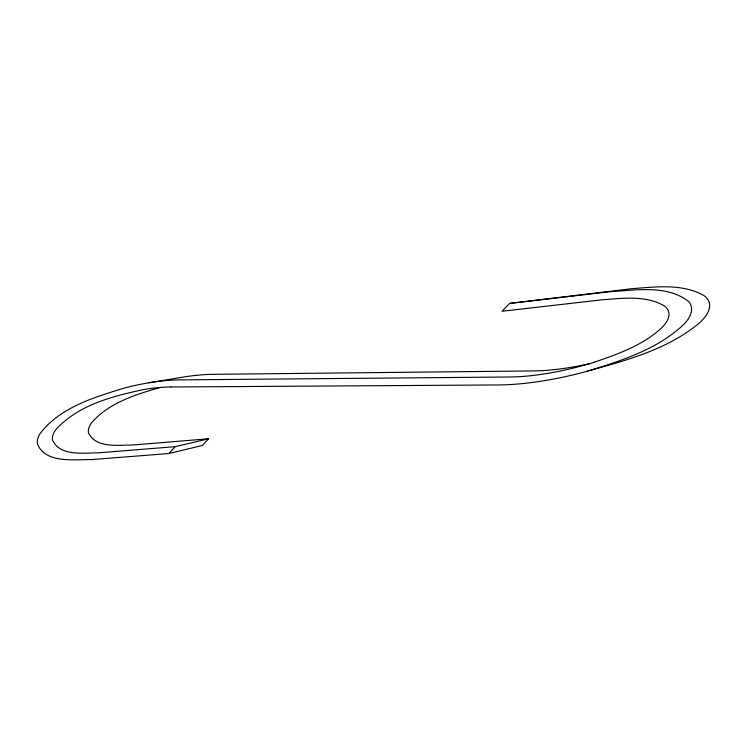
<?xml version="1.0" encoding="UTF-8"?>
<svg xmlns="http://www.w3.org/2000/svg" width="747" height="747" viewBox="0 0 747 747"><rect width="100%" height="100%" fill="white"/><g stroke="black" fill="none" stroke-linecap="round" stroke-linejoin="round"><path stroke-width="1.12" d="M168.915 453.532L175.237 446.65L208.553 438.778L202.4 445.427L168.915 453.532L91.937 459.564C74.663 459.34 45.016 463.943 37.35 443.625A137.476 39.049 -14 0 1 39.591 434.306C59.293 407.535 93.879 397.46 124.273 388.067A79.378 22.541 -14 0 1 148.821 382.8L182.529 377.198A82.347 23.39 -14 0 1 213.212 374.331L533.61 370.923A97.997 27.835 -14 0 0 589.682 363.621M170.96 386.983L498.109 384.948A121.621 34.539 -14 0 0 587.03 371.287C626.098 360.437 667.351 349.587 699.192 323.171A131.033 37.21 -14 0 0 703.991 295.588C682.132 283.188 655.334 286.979 631.346 288.753L509.603 303.413L502.04 311.256L602.558 299.752C623.082 298.342 646.276 294.962 664.718 306.186A113.535 32.242 -14 0 1 662.281 327.279C643.494 345.03 618.404 354.013 594.36 362.174M587.002 371.25C621.476 360.754 658.004 349.251 684.523 323.703A137.373 39.012 -14 0 0 688.473 301.33C666.641 284.672 636.117 290.2 610.542 291.638L509.603 303.413M160.063 387.478C135.58 394.603 108.885 402.81 91.62 422.699A108.492 30.814 -14 0 0 88.426 432.634C95.672 448.658 118.53 444.997 133.003 444.997L208.553 438.778M175.237 446.65L97.969 452.878C83.16 452.887 59.713 456.473 52.486 439.955A113.581 32.261 -14 0 1 55.792 429.684C77.94 405.154 112.218 396.227 143.461 389.607A69.041 19.609 -14 0 1 170.923 387.002M148.83 382.772A83.589 23.736 -14 0 1 180.214 379.887L509.445 376.992A100.528 28.554 -14 0 0 594.397 362.202"/></g></svg>
